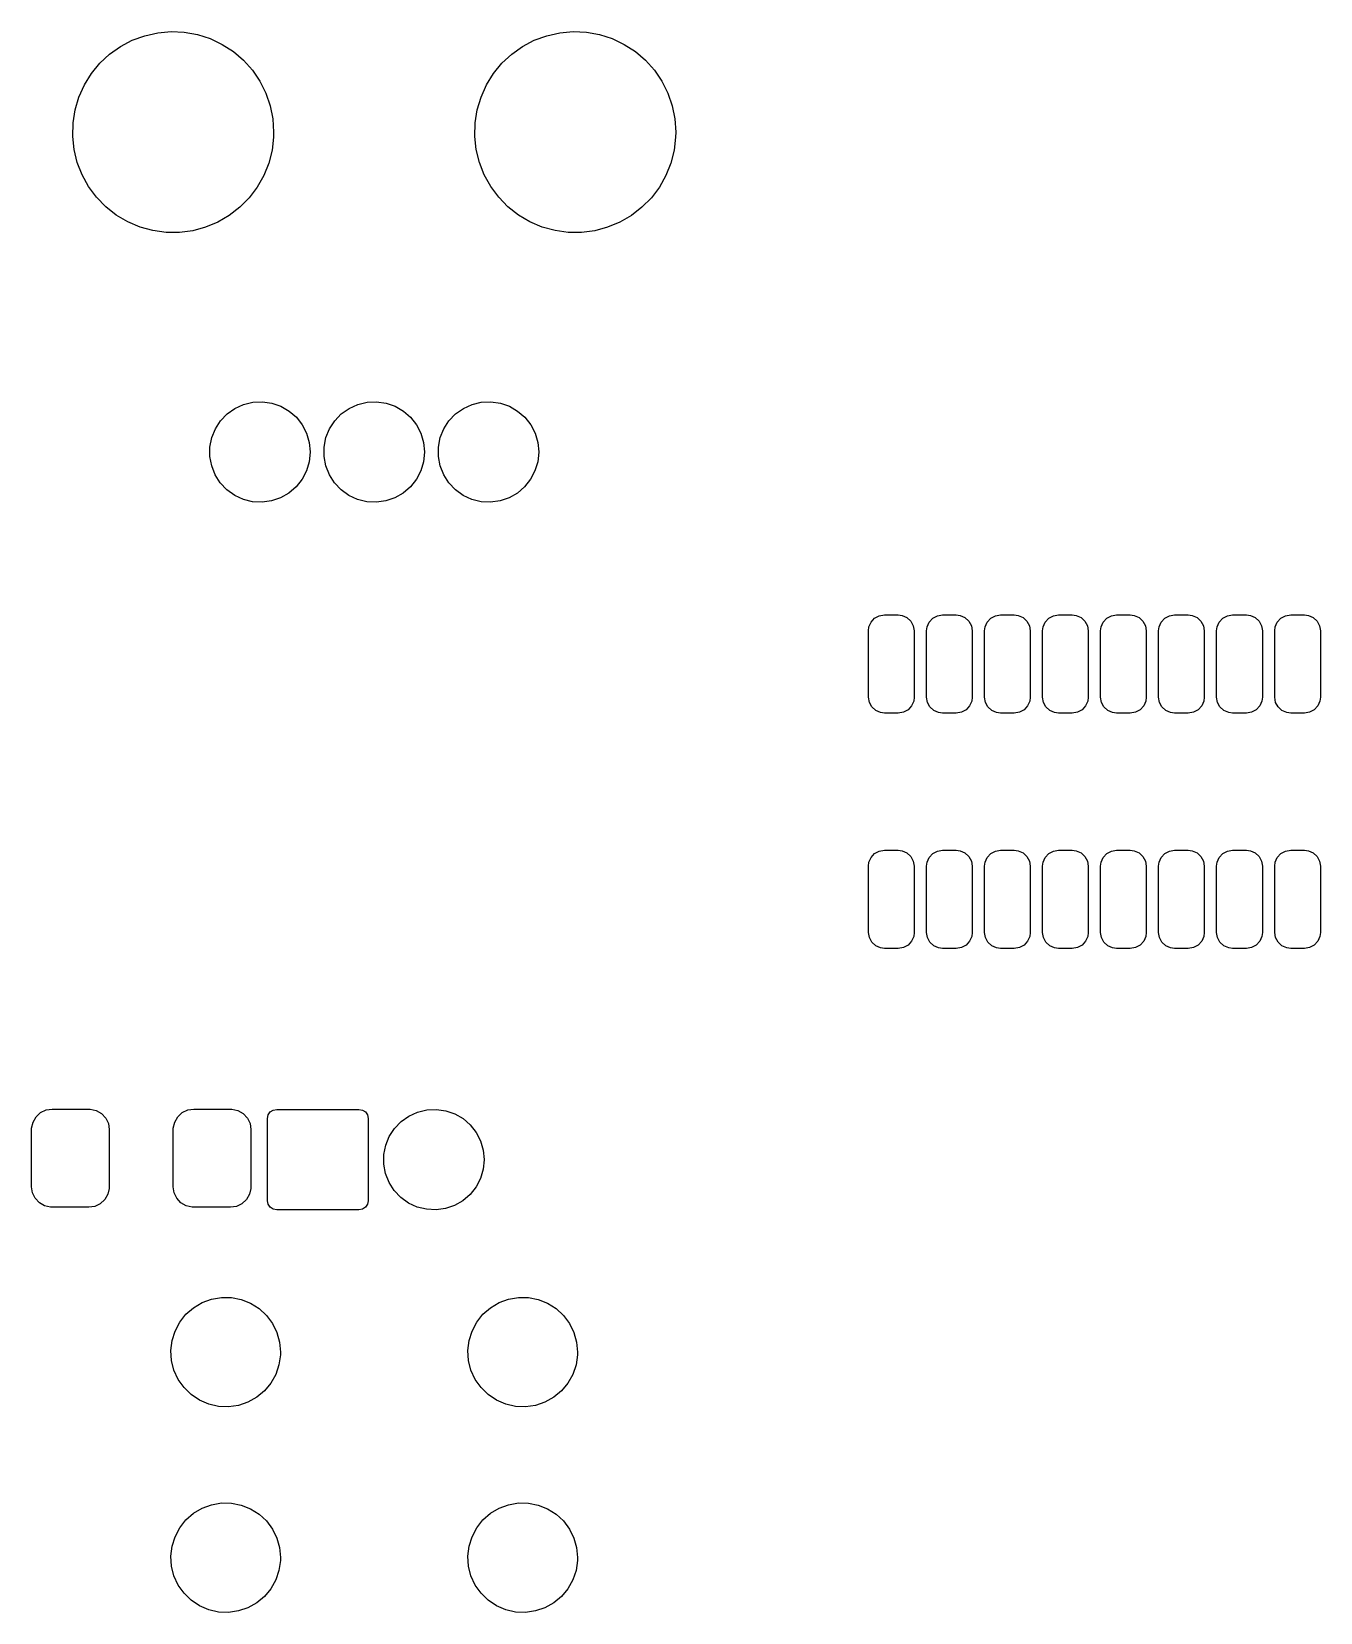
# Model space of a CAD drawing. Extents: x 10 to 584, y -410 to -10.
# Drawn here: x 218.51 to 246.72, y -262.32 to -227.72 of the extents above; entities that cross this region are included whole.
import ezdxf

# ---------------------------------------------------------------- set-up
doc = ezdxf.new("R2010")
doc.units = 0
doc.layers.add('BLACK', color=7, linetype='CONTINUOUS')

msp = doc.modelspace()

# ---------------------------------------------------------------- linework, layer by layer
at = {"layer": 'BLACK', "linetype": 'CONTINUOUS'}
for p, q in [((220.454, -228.049), (220.712, -227.913)), ((220.712, -227.913), (220.986, -227.812)), ((220.986, -227.812), (221.271, -227.749)), ((221.271, -227.749), (221.561, -227.723)), ((221.561, -227.723), (221.852, -227.737)), ((221.852, -227.737), (222.139, -227.788)), ((222.139, -227.788), (222.417, -227.877)), ((222.417, -227.877), (222.68, -228.002)), ((229.254, -228.049), (229.512, -227.913)), ((229.512, -227.913), (229.786, -227.812)), ((229.786, -227.812), (230.071, -227.749)), ((230.071, -227.749), (230.361, -227.723)), ((230.361, -227.723), (230.652, -227.737)), ((230.652, -227.737), (230.939, -227.788)), ((230.939, -227.788), (231.217, -227.877)), ((231.217, -227.877), (231.48, -228.002)), ((220.003, -228.417), (220.217, -228.218)), ((220.217, -228.218), (220.454, -228.049)), ((222.68, -228.002), (222.925, -228.161)), ((222.925, -228.161), (223.146, -228.351)), ((228.803, -228.417), (229.017, -228.218)), ((229.017, -228.218), (229.254, -228.049)), ((231.48, -228.002), (231.725, -228.161)), ((231.725, -228.161), (231.946, -228.351)), ((219.665, -228.89), (219.818, -228.642)), ((219.818, -228.642), (220.003, -228.417)), ((223.146, -228.351), (223.341, -228.568)), ((223.341, -228.568), (223.505, -228.81)), ((228.465, -228.89), (228.618, -228.642)), ((228.618, -228.642), (228.803, -228.417)), ((231.946, -228.351), (232.141, -228.568)), ((232.141, -228.568), (232.305, -228.81)), ((219.545, -229.156), (219.665, -228.89)), ((223.505, -228.81), (223.635, -229.07)), ((228.345, -229.156), (228.465, -228.89)), ((232.305, -228.81), (232.435, -229.07)), ((219.462, -229.435), (219.545, -229.156)), ((223.635, -229.07), (223.73, -229.346)), ((223.73, -229.346), (223.788, -229.632)), ((228.262, -229.435), (228.345, -229.156)), ((232.435, -229.07), (232.53, -229.346)), ((232.53, -229.346), (232.588, -229.632)), ((219.409, -230.015), (219.416, -229.723)), ((219.416, -229.723), (219.462, -229.435)), ((223.788, -229.632), (223.807, -229.923)), ((228.209, -230.015), (228.216, -229.723)), ((228.216, -229.723), (228.262, -229.435)), ((232.588, -229.632), (232.607, -229.923)), ((219.441, -230.305), (219.409, -230.015)), ((223.805, -230.03), (223.771, -230.32)), ((223.807, -229.923), (223.805, -230.03)), ((228.241, -230.305), (228.209, -230.015)), ((232.605, -230.03), (232.571, -230.32)), ((232.607, -229.923), (232.605, -230.03)), ((219.51, -230.588), (219.441, -230.305)), ((223.771, -230.32), (223.7, -230.603)), ((228.31, -230.588), (228.241, -230.305)), ((232.571, -230.32), (232.5, -230.603)), ((219.617, -230.86), (219.51, -230.588)), ((223.7, -230.603), (223.591, -230.873)), ((228.417, -230.86), (228.31, -230.588)), ((232.5, -230.603), (232.391, -230.873)), ((219.758, -231.115), (219.617, -230.86)), ((223.591, -230.873), (223.448, -231.127)), ((228.558, -231.115), (228.417, -230.86)), ((232.391, -230.873), (232.248, -231.127)), ((219.932, -231.349), (219.758, -231.115)), ((220.135, -231.558), (219.932, -231.349)), ((223.273, -231.36), (223.068, -231.568)), ((223.448, -231.127), (223.273, -231.36)), ((228.732, -231.349), (228.558, -231.115)), ((228.935, -231.558), (228.732, -231.349)), ((232.073, -231.36), (231.868, -231.568)), ((232.248, -231.127), (232.073, -231.36)), ((220.364, -231.738), (220.135, -231.558)), ((220.615, -231.886), (220.364, -231.738)), ((222.837, -231.747), (222.585, -231.893)), ((223.068, -231.568), (222.837, -231.747)), ((229.164, -231.738), (228.935, -231.558)), ((229.415, -231.886), (229.164, -231.738)), ((231.637, -231.747), (231.385, -231.893)), ((231.868, -231.568), (231.637, -231.747)), ((220.884, -232), (220.615, -231.886)), ((221.165, -232.078), (220.884, -232)), ((221.454, -232.117), (221.165, -232.078)), ((221.745, -232.118), (221.454, -232.117)), ((222.035, -232.081), (221.745, -232.118)), ((222.316, -232.005), (222.035, -232.081)), ((222.585, -231.893), (222.316, -232.005)), ((229.684, -232), (229.415, -231.886)), ((229.965, -232.078), (229.684, -232)), ((230.254, -232.117), (229.965, -232.078)), ((230.545, -232.118), (230.254, -232.117)), ((230.835, -232.081), (230.545, -232.118)), ((231.116, -232.005), (230.835, -232.081)), ((231.385, -231.893), (231.116, -232.005)), ((222.959, -235.969), (223.149, -235.883)), ((223.149, -235.883), (223.352, -235.834)), ((223.352, -235.834), (223.561, -235.824)), ((223.561, -235.824), (223.768, -235.854)), ((223.768, -235.854), (223.965, -235.923)), ((223.965, -235.923), (224.146, -236.027)), ((225.459, -235.969), (225.649, -235.883)), ((225.649, -235.883), (225.852, -235.834)), ((225.852, -235.834), (226.061, -235.824)), ((226.061, -235.824), (226.268, -235.854)), ((226.268, -235.854), (226.465, -235.923)), ((226.465, -235.923), (226.646, -236.027)), ((227.959, -235.969), (228.149, -235.883)), ((228.149, -235.883), (228.352, -235.834)), ((228.352, -235.834), (228.561, -235.824)), ((228.561, -235.824), (228.768, -235.854)), ((228.768, -235.854), (228.965, -235.923)), ((228.965, -235.923), (229.146, -236.027)), ((222.531, -236.417), (222.644, -236.241)), ((222.644, -236.241), (222.788, -236.09)), ((222.788, -236.09), (222.959, -235.969)), ((224.146, -236.027), (224.304, -236.164)), ((224.304, -236.164), (224.433, -236.329)), ((225.031, -236.417), (225.144, -236.241)), ((225.144, -236.241), (225.288, -236.09)), ((225.288, -236.09), (225.459, -235.969)), ((226.646, -236.027), (226.804, -236.164)), ((226.804, -236.164), (226.933, -236.329)), ((227.531, -236.417), (227.644, -236.241)), ((227.644, -236.241), (227.788, -236.09)), ((227.788, -236.09), (227.959, -235.969)), ((229.146, -236.027), (229.304, -236.164)), ((229.304, -236.164), (229.433, -236.329)), ((222.412, -236.815), (222.452, -236.61)), ((222.452, -236.61), (222.531, -236.417)), ((224.433, -236.329), (224.529, -236.514)), ((224.529, -236.514), (224.587, -236.715)), ((224.912, -236.815), (224.952, -236.61)), ((224.952, -236.61), (225.031, -236.417)), ((226.933, -236.329), (227.029, -236.514)), ((227.029, -236.514), (227.087, -236.715)), ((227.412, -236.815), (227.452, -236.61)), ((227.452, -236.61), (227.531, -236.417)), ((229.433, -236.329), (229.529, -236.514)), ((229.529, -236.514), (229.587, -236.715)), ((222.412, -237.024), (222.412, -236.815)), ((224.607, -236.929), (224.586, -237.136)), ((224.587, -236.715), (224.607, -236.923)), ((224.607, -236.923), (224.607, -236.929)), ((224.912, -237.024), (224.912, -236.815)), ((227.107, -236.929), (227.086, -237.136)), ((227.087, -236.715), (227.107, -236.923)), ((227.107, -236.923), (227.107, -236.929)), ((227.412, -237.024), (227.412, -236.815)), ((229.607, -236.929), (229.586, -237.136)), ((229.587, -236.715), (229.607, -236.923)), ((229.607, -236.923), (229.607, -236.929)), ((222.451, -237.23), (222.412, -237.024)), ((222.528, -237.424), (222.451, -237.23)), ((224.526, -237.337), (224.43, -237.522)), ((224.586, -237.136), (224.526, -237.337)), ((224.951, -237.23), (224.912, -237.024)), ((225.028, -237.424), (224.951, -237.23)), ((227.026, -237.337), (226.93, -237.522)), ((227.086, -237.136), (227.026, -237.337)), ((227.451, -237.23), (227.412, -237.024)), ((227.528, -237.424), (227.451, -237.23)), ((229.526, -237.337), (229.43, -237.522)), ((229.586, -237.136), (229.526, -237.337)), ((222.64, -237.6), (222.528, -237.424)), ((222.784, -237.752), (222.64, -237.6)), ((224.3, -237.686), (224.141, -237.822)), ((224.43, -237.522), (224.3, -237.686)), ((225.14, -237.6), (225.028, -237.424)), ((225.284, -237.752), (225.14, -237.6)), ((226.8, -237.686), (226.641, -237.822)), ((226.93, -237.522), (226.8, -237.686)), ((227.64, -237.6), (227.528, -237.424)), ((227.784, -237.752), (227.64, -237.6)), ((229.3, -237.686), (229.141, -237.822)), ((229.43, -237.522), (229.3, -237.686)), ((222.954, -237.874), (222.784, -237.752)), ((223.144, -237.961), (222.954, -237.874)), ((223.347, -238.011), (223.144, -237.961)), ((223.555, -238.022), (223.347, -238.011)), ((223.762, -237.993), (223.555, -238.022)), ((223.96, -237.925), (223.762, -237.993)), ((224.141, -237.822), (223.96, -237.925)), ((225.454, -237.874), (225.284, -237.752)), ((225.644, -237.961), (225.454, -237.874)), ((225.847, -238.011), (225.644, -237.961)), ((226.055, -238.022), (225.847, -238.011)), ((226.262, -237.993), (226.055, -238.022)), ((226.46, -237.925), (226.262, -237.993)), ((226.641, -237.822), (226.46, -237.925)), ((227.954, -237.874), (227.784, -237.752)), ((228.144, -237.961), (227.954, -237.874)), ((228.347, -238.011), (228.144, -237.961)), ((228.555, -238.022), (228.347, -238.011)), ((228.762, -237.993), (228.555, -238.022)), ((228.96, -237.925), (228.762, -237.993)), ((229.141, -237.822), (228.96, -237.925)), ((236.825, -240.84), (236.836, -240.753)), ((236.836, -240.753), (236.882, -240.648)), ((236.882, -240.648), (236.96, -240.563)), ((236.96, -240.563), (237.062, -240.509)), ((237.062, -240.509), (237.175, -240.49)), ((237.175, -240.49), (237.475, -240.49)), ((237.475, -240.49), (237.562, -240.501)), ((237.562, -240.501), (237.667, -240.547)), ((237.667, -240.547), (237.752, -240.625)), ((237.752, -240.625), (237.806, -240.727)), ((237.806, -240.727), (237.825, -240.84)), ((238.095, -240.84), (238.106, -240.753)), ((238.106, -240.753), (238.152, -240.648)), ((238.152, -240.648), (238.23, -240.563)), ((238.23, -240.563), (238.332, -240.509)), ((238.332, -240.509), (238.445, -240.49)), ((238.445, -240.49), (238.745, -240.49)), ((238.745, -240.49), (238.832, -240.501)), ((238.832, -240.501), (238.937, -240.547)), ((238.937, -240.547), (239.022, -240.625)), ((239.022, -240.625), (239.076, -240.727)), ((239.076, -240.727), (239.095, -240.84)), ((239.365, -240.84), (239.376, -240.753)), ((239.376, -240.753), (239.422, -240.648)), ((239.422, -240.648), (239.5, -240.563)), ((239.5, -240.563), (239.602, -240.509)), ((239.602, -240.509), (239.715, -240.49)), ((239.715, -240.49), (240.015, -240.49)), ((240.015, -240.49), (240.102, -240.501)), ((240.102, -240.501), (240.207, -240.547)), ((240.207, -240.547), (240.292, -240.625)), ((240.292, -240.625), (240.346, -240.727)), ((240.346, -240.727), (240.365, -240.84)), ((240.635, -240.84), (240.646, -240.753)), ((240.646, -240.753), (240.692, -240.648)), ((240.692, -240.648), (240.77, -240.563)), ((240.77, -240.563), (240.872, -240.509)), ((240.872, -240.509), (240.985, -240.49)), ((240.985, -240.49), (241.285, -240.49)), ((241.285, -240.49), (241.372, -240.501)), ((241.372, -240.501), (241.477, -240.547)), ((241.477, -240.547), (241.562, -240.625)), ((241.562, -240.625), (241.616, -240.727)), ((241.616, -240.727), (241.635, -240.84)), ((241.905, -240.84), (241.916, -240.753)), ((241.916, -240.753), (241.962, -240.648)), ((241.962, -240.648), (242.04, -240.563)), ((242.04, -240.563), (242.142, -240.509)), ((242.142, -240.509), (242.255, -240.49)), ((242.255, -240.49), (242.555, -240.49)), ((242.555, -240.49), (242.642, -240.501)), ((242.642, -240.501), (242.747, -240.547)), ((242.747, -240.547), (242.832, -240.625)), ((242.832, -240.625), (242.886, -240.727)), ((242.886, -240.727), (242.905, -240.84)), ((243.175, -240.84), (243.186, -240.753)), ((243.186, -240.753), (243.232, -240.648)), ((243.232, -240.648), (243.31, -240.563)), ((243.31, -240.563), (243.412, -240.509)), ((243.412, -240.509), (243.525, -240.49)), ((243.525, -240.49), (243.825, -240.49)), ((243.825, -240.49), (243.912, -240.501)), ((243.912, -240.501), (244.017, -240.547)), ((244.017, -240.547), (244.102, -240.625)), ((244.102, -240.625), (244.156, -240.727)), ((244.156, -240.727), (244.175, -240.84)), ((244.445, -240.84), (244.456, -240.753)), ((244.456, -240.753), (244.502, -240.648)), ((244.502, -240.648), (244.58, -240.563)), ((244.58, -240.563), (244.682, -240.509)), ((244.682, -240.509), (244.795, -240.49)), ((244.795, -240.49), (245.095, -240.49)), ((245.095, -240.49), (245.182, -240.501)), ((245.182, -240.501), (245.287, -240.547)), ((245.287, -240.547), (245.372, -240.625)), ((245.372, -240.625), (245.426, -240.727)), ((245.426, -240.727), (245.445, -240.84)), ((245.715, -240.84), (245.726, -240.753)), ((245.726, -240.753), (245.772, -240.648)), ((245.772, -240.648), (245.85, -240.563)), ((245.85, -240.563), (245.952, -240.509)), ((245.952, -240.509), (246.065, -240.49)), ((246.065, -240.49), (246.365, -240.49)), ((246.365, -240.49), (246.452, -240.501)), ((246.452, -240.501), (246.557, -240.547)), ((246.557, -240.547), (246.642, -240.625)), ((246.642, -240.625), (246.696, -240.727)), ((246.696, -240.727), (246.715, -240.84)), ((236.825, -242.29), (236.825, -240.84)), ((237.825, -240.84), (237.825, -242.29)), ((238.095, -242.29), (238.095, -240.84)), ((239.095, -240.84), (239.095, -242.29)), ((239.365, -242.29), (239.365, -240.84)), ((240.365, -240.84), (240.365, -242.29)), ((240.635, -242.29), (240.635, -240.84)), ((241.635, -240.84), (241.635, -242.29)), ((241.905, -242.29), (241.905, -240.84)), ((242.905, -240.84), (242.905, -242.29)), ((243.175, -242.29), (243.175, -240.84)), ((244.175, -240.84), (244.175, -242.29)), ((244.445, -242.29), (244.445, -240.84)), ((245.445, -240.84), (245.445, -242.29)), ((245.715, -242.29), (245.715, -240.84)), ((246.715, -240.84), (246.715, -242.29)), ((236.844, -242.403), (236.825, -242.29)), ((236.898, -242.505), (236.844, -242.403)), ((236.983, -242.583), (236.898, -242.505)), ((237.768, -242.482), (237.69, -242.567)), ((237.814, -242.377), (237.768, -242.482)), ((237.825, -242.29), (237.814, -242.377)), ((238.114, -242.403), (238.095, -242.29)), ((238.168, -242.505), (238.114, -242.403)), ((238.253, -242.583), (238.168, -242.505)), ((239.038, -242.482), (238.96, -242.567)), ((239.084, -242.377), (239.038, -242.482)), ((239.095, -242.29), (239.084, -242.377)), ((239.384, -242.403), (239.365, -242.29)), ((239.438, -242.505), (239.384, -242.403)), ((239.523, -242.583), (239.438, -242.505)), ((240.308, -242.482), (240.23, -242.567)), ((240.354, -242.377), (240.308, -242.482)), ((240.365, -242.29), (240.354, -242.377)), ((240.654, -242.403), (240.635, -242.29)), ((240.708, -242.505), (240.654, -242.403)), ((240.793, -242.583), (240.708, -242.505)), ((241.578, -242.482), (241.5, -242.567)), ((241.624, -242.377), (241.578, -242.482)), ((241.635, -242.29), (241.624, -242.377)), ((241.924, -242.403), (241.905, -242.29)), ((241.978, -242.505), (241.924, -242.403)), ((242.063, -242.583), (241.978, -242.505)), ((242.848, -242.482), (242.77, -242.567)), ((242.894, -242.377), (242.848, -242.482)), ((242.905, -242.29), (242.894, -242.377)), ((243.194, -242.403), (243.175, -242.29)), ((243.248, -242.505), (243.194, -242.403)), ((243.333, -242.583), (243.248, -242.505)), ((244.118, -242.482), (244.04, -242.567)), ((244.164, -242.377), (244.118, -242.482)), ((244.175, -242.29), (244.164, -242.377)), ((244.464, -242.403), (244.445, -242.29)), ((244.518, -242.505), (244.464, -242.403)), ((244.603, -242.583), (244.518, -242.505)), ((245.388, -242.482), (245.31, -242.567)), ((245.434, -242.377), (245.388, -242.482)), ((245.445, -242.29), (245.434, -242.377)), ((245.734, -242.403), (245.715, -242.29)), ((245.788, -242.505), (245.734, -242.403)), ((245.873, -242.583), (245.788, -242.505)), ((246.658, -242.482), (246.58, -242.567)), ((246.704, -242.377), (246.658, -242.482)), ((246.715, -242.29), (246.704, -242.377)), ((237.088, -242.629), (236.983, -242.583)), ((237.175, -242.64), (237.088, -242.629)), ((237.475, -242.64), (237.175, -242.64)), ((237.588, -242.621), (237.475, -242.64)), ((237.69, -242.567), (237.588, -242.621)), ((238.358, -242.629), (238.253, -242.583)), ((238.445, -242.64), (238.358, -242.629)), ((238.745, -242.64), (238.445, -242.64)), ((238.858, -242.621), (238.745, -242.64)), ((238.96, -242.567), (238.858, -242.621)), ((239.628, -242.629), (239.523, -242.583)), ((239.715, -242.64), (239.628, -242.629)), ((240.015, -242.64), (239.715, -242.64)), ((240.128, -242.621), (240.015, -242.64)), ((240.23, -242.567), (240.128, -242.621)), ((240.898, -242.629), (240.793, -242.583)), ((240.985, -242.64), (240.898, -242.629)), ((241.285, -242.64), (240.985, -242.64)), ((241.398, -242.621), (241.285, -242.64)), ((241.5, -242.567), (241.398, -242.621)), ((242.168, -242.629), (242.063, -242.583)), ((242.255, -242.64), (242.168, -242.629)), ((242.555, -242.64), (242.255, -242.64)), ((242.668, -242.621), (242.555, -242.64)), ((242.77, -242.567), (242.668, -242.621)), ((243.438, -242.629), (243.333, -242.583)), ((243.525, -242.64), (243.438, -242.629)), ((243.825, -242.64), (243.525, -242.64)), ((243.938, -242.621), (243.825, -242.64)), ((244.04, -242.567), (243.938, -242.621)), ((244.708, -242.629), (244.603, -242.583)), ((244.795, -242.64), (244.708, -242.629)), ((245.095, -242.64), (244.795, -242.64)), ((245.208, -242.621), (245.095, -242.64)), ((245.31, -242.567), (245.208, -242.621)), ((245.978, -242.629), (245.873, -242.583)), ((246.065, -242.64), (245.978, -242.629)), ((246.365, -242.64), (246.065, -242.64)), ((246.478, -242.621), (246.365, -242.64)), ((246.58, -242.567), (246.478, -242.621)), ((237.062, -245.659), (237.175, -245.64)), ((237.175, -245.64), (237.475, -245.64)), ((237.475, -245.64), (237.562, -245.651)), ((238.332, -245.659), (238.445, -245.64)), ((238.445, -245.64), (238.745, -245.64)), ((238.745, -245.64), (238.832, -245.651)), ((239.602, -245.659), (239.715, -245.64)), ((239.715, -245.64), (240.015, -245.64)), ((240.015, -245.64), (240.102, -245.651)), ((240.872, -245.659), (240.985, -245.64)), ((240.985, -245.64), (241.285, -245.64)), ((241.285, -245.64), (241.372, -245.651)), ((242.142, -245.659), (242.255, -245.64)), ((242.255, -245.64), (242.555, -245.64)), ((242.555, -245.64), (242.642, -245.651)), ((243.412, -245.659), (243.525, -245.64)), ((243.525, -245.64), (243.825, -245.64)), ((243.825, -245.64), (243.912, -245.651)), ((244.682, -245.659), (244.795, -245.64)), ((244.795, -245.64), (245.095, -245.64)), ((245.095, -245.64), (245.182, -245.651)), ((245.952, -245.659), (246.065, -245.64)), ((246.065, -245.64), (246.365, -245.64)), ((246.365, -245.64), (246.452, -245.651)), ((236.825, -245.99), (236.836, -245.903)), ((236.825, -247.44), (236.825, -245.99)), ((236.836, -245.903), (236.882, -245.798)), ((236.882, -245.798), (236.96, -245.713)), ((236.96, -245.713), (237.062, -245.659)), ((237.562, -245.651), (237.667, -245.697)), ((237.667, -245.697), (237.752, -245.775)), ((237.752, -245.775), (237.806, -245.877)), ((237.806, -245.877), (237.825, -245.99)), ((237.825, -245.99), (237.825, -247.44)), ((238.095, -245.99), (238.106, -245.903)), ((238.095, -247.44), (238.095, -245.99)), ((238.106, -245.903), (238.152, -245.798)), ((238.152, -245.798), (238.23, -245.713)), ((238.23, -245.713), (238.332, -245.659)), ((238.832, -245.651), (238.937, -245.697)), ((238.937, -245.697), (239.022, -245.775)), ((239.022, -245.775), (239.076, -245.877)), ((239.076, -245.877), (239.095, -245.99)), ((239.095, -245.99), (239.095, -247.44)), ((239.365, -245.99), (239.376, -245.903)), ((239.365, -247.44), (239.365, -245.99)), ((239.376, -245.903), (239.422, -245.798)), ((239.422, -245.798), (239.5, -245.713)), ((239.5, -245.713), (239.602, -245.659)), ((240.102, -245.651), (240.207, -245.697)), ((240.207, -245.697), (240.292, -245.775)), ((240.292, -245.775), (240.346, -245.877)), ((240.346, -245.877), (240.365, -245.99)), ((240.365, -245.99), (240.365, -247.44)), ((240.635, -245.99), (240.646, -245.903)), ((240.635, -247.44), (240.635, -245.99)), ((240.646, -245.903), (240.692, -245.798)), ((240.692, -245.798), (240.77, -245.713)), ((240.77, -245.713), (240.872, -245.659)), ((241.372, -245.651), (241.477, -245.697)), ((241.477, -245.697), (241.562, -245.775)), ((241.562, -245.775), (241.616, -245.877)), ((241.616, -245.877), (241.635, -245.99)), ((241.635, -245.99), (241.635, -247.44)), ((241.905, -245.99), (241.916, -245.903)), ((241.905, -247.44), (241.905, -245.99)), ((241.916, -245.903), (241.962, -245.798)), ((241.962, -245.798), (242.04, -245.713)), ((242.04, -245.713), (242.142, -245.659)), ((242.642, -245.651), (242.747, -245.697)), ((242.747, -245.697), (242.832, -245.775)), ((242.832, -245.775), (242.886, -245.877)), ((242.886, -245.877), (242.905, -245.99)), ((242.905, -245.99), (242.905, -247.44)), ((243.175, -245.99), (243.186, -245.903)), ((243.175, -247.44), (243.175, -245.99)), ((243.186, -245.903), (243.232, -245.798)), ((243.232, -245.798), (243.31, -245.713)), ((243.31, -245.713), (243.412, -245.659)), ((243.912, -245.651), (244.017, -245.697)), ((244.017, -245.697), (244.102, -245.775)), ((244.102, -245.775), (244.156, -245.877)), ((244.156, -245.877), (244.175, -245.99)), ((244.175, -245.99), (244.175, -247.44)), ((244.445, -245.99), (244.456, -245.903)), ((244.445, -247.44), (244.445, -245.99)), ((244.456, -245.903), (244.502, -245.798)), ((244.502, -245.798), (244.58, -245.713)), ((244.58, -245.713), (244.682, -245.659)), ((245.182, -245.651), (245.287, -245.697)), ((245.287, -245.697), (245.372, -245.775)), ((245.372, -245.775), (245.426, -245.877)), ((245.426, -245.877), (245.445, -245.99)), ((245.445, -245.99), (245.445, -247.44)), ((245.715, -245.99), (245.726, -245.903)), ((245.715, -247.44), (245.715, -245.99)), ((245.726, -245.903), (245.772, -245.798)), ((245.772, -245.798), (245.85, -245.713)), ((245.85, -245.713), (245.952, -245.659)), ((246.452, -245.651), (246.557, -245.697)), ((246.557, -245.697), (246.642, -245.775)), ((246.642, -245.775), (246.696, -245.877)), ((246.696, -245.877), (246.715, -245.99)), ((246.715, -245.99), (246.715, -247.44)), ((236.844, -247.553), (236.825, -247.44)), ((236.898, -247.655), (236.844, -247.553)), ((236.983, -247.733), (236.898, -247.655)), ((237.69, -247.717), (237.588, -247.771)), ((237.768, -247.632), (237.69, -247.717)), ((237.814, -247.527), (237.768, -247.632)), ((237.825, -247.44), (237.814, -247.527)), ((238.114, -247.553), (238.095, -247.44)), ((238.168, -247.655), (238.114, -247.553)), ((238.253, -247.733), (238.168, -247.655)), ((238.96, -247.717), (238.858, -247.771)), ((239.038, -247.632), (238.96, -247.717)), ((239.084, -247.527), (239.038, -247.632)), ((239.095, -247.44), (239.084, -247.527)), ((239.384, -247.553), (239.365, -247.44)), ((239.438, -247.655), (239.384, -247.553)), ((239.523, -247.733), (239.438, -247.655)), ((240.23, -247.717), (240.128, -247.771)), ((240.308, -247.632), (240.23, -247.717)), ((240.354, -247.527), (240.308, -247.632)), ((240.365, -247.44), (240.354, -247.527)), ((240.654, -247.553), (240.635, -247.44)), ((240.708, -247.655), (240.654, -247.553)), ((240.793, -247.733), (240.708, -247.655)), ((241.5, -247.717), (241.398, -247.771)), ((241.578, -247.632), (241.5, -247.717)), ((241.624, -247.527), (241.578, -247.632)), ((241.635, -247.44), (241.624, -247.527)), ((241.924, -247.553), (241.905, -247.44)), ((241.978, -247.655), (241.924, -247.553)), ((242.063, -247.733), (241.978, -247.655)), ((242.77, -247.717), (242.668, -247.771)), ((242.848, -247.632), (242.77, -247.717)), ((242.894, -247.527), (242.848, -247.632)), ((242.905, -247.44), (242.894, -247.527)), ((243.194, -247.553), (243.175, -247.44)), ((243.248, -247.655), (243.194, -247.553)), ((243.333, -247.733), (243.248, -247.655)), ((244.04, -247.717), (243.938, -247.771)), ((244.118, -247.632), (244.04, -247.717)), ((244.164, -247.527), (244.118, -247.632)), ((244.175, -247.44), (244.164, -247.527)), ((244.464, -247.553), (244.445, -247.44)), ((244.518, -247.655), (244.464, -247.553)), ((244.603, -247.733), (244.518, -247.655)), ((245.31, -247.717), (245.208, -247.771)), ((245.388, -247.632), (245.31, -247.717)), ((245.434, -247.527), (245.388, -247.632)), ((245.445, -247.44), (245.434, -247.527)), ((245.734, -247.553), (245.715, -247.44)), ((245.788, -247.655), (245.734, -247.553)), ((245.873, -247.733), (245.788, -247.655)), ((246.58, -247.717), (246.478, -247.771)), ((246.658, -247.632), (246.58, -247.717)), ((246.704, -247.527), (246.658, -247.632)), ((246.715, -247.44), (246.704, -247.527)), ((237.088, -247.779), (236.983, -247.733)), ((237.175, -247.79), (237.088, -247.779)), ((237.475, -247.79), (237.175, -247.79)), ((237.588, -247.771), (237.475, -247.79)), ((238.358, -247.779), (238.253, -247.733)), ((238.445, -247.79), (238.358, -247.779)), ((238.745, -247.79), (238.445, -247.79)), ((238.858, -247.771), (238.745, -247.79)), ((239.628, -247.779), (239.523, -247.733)), ((239.715, -247.79), (239.628, -247.779)), ((240.015, -247.79), (239.715, -247.79)), ((240.128, -247.771), (240.015, -247.79)), ((240.898, -247.779), (240.793, -247.733)), ((240.985, -247.79), (240.898, -247.779)), ((241.285, -247.79), (240.985, -247.79)), ((241.398, -247.771), (241.285, -247.79)), ((242.168, -247.779), (242.063, -247.733)), ((242.255, -247.79), (242.168, -247.779)), ((242.555, -247.79), (242.255, -247.79)), ((242.668, -247.771), (242.555, -247.79)), ((243.438, -247.779), (243.333, -247.733)), ((243.525, -247.79), (243.438, -247.779)), ((243.825, -247.79), (243.525, -247.79)), ((243.938, -247.771), (243.825, -247.79)), ((244.708, -247.779), (244.603, -247.733)), ((244.795, -247.79), (244.708, -247.779)), ((245.095, -247.79), (244.795, -247.79)), ((245.208, -247.771), (245.095, -247.79)), ((245.978, -247.779), (245.873, -247.733)), ((246.065, -247.79), (245.978, -247.779)), ((246.365, -247.79), (246.065, -247.79)), ((246.478, -247.771), (246.365, -247.79)), ((218.542, -251.589), (218.609, -251.474)), ((218.609, -251.474), (218.707, -251.383)), ((218.707, -251.383), (218.828, -251.325)), ((218.828, -251.325), (218.96, -251.305)), ((218.96, -251.305), (219.76, -251.305)), ((219.76, -251.305), (219.795, -251.306)), ((219.795, -251.306), (219.926, -251.337)), ((219.926, -251.337), (220.041, -251.404)), ((220.041, -251.404), (220.132, -251.502)), ((220.132, -251.502), (220.19, -251.623)), ((221.642, -251.589), (221.709, -251.474)), ((221.709, -251.474), (221.807, -251.383)), ((221.807, -251.383), (221.928, -251.325)), ((221.928, -251.325), (222.06, -251.305)), ((222.06, -251.305), (222.86, -251.305)), ((222.86, -251.305), (222.895, -251.306)), ((222.895, -251.306), (223.026, -251.337)), ((223.026, -251.337), (223.141, -251.404)), ((223.141, -251.404), (223.232, -251.502)), ((223.232, -251.502), (223.29, -251.623)), ((223.674, -251.511), (223.689, -251.434)), ((223.674, -253.311), (223.674, -251.511)), ((223.689, -251.434), (223.733, -251.369)), ((223.733, -251.369), (223.798, -251.326)), ((223.798, -251.326), (223.874, -251.311)), ((223.874, -251.311), (225.674, -251.311)), ((225.674, -251.311), (225.751, -251.326)), ((225.751, -251.326), (225.816, -251.369)), ((225.816, -251.369), (225.859, -251.434)), ((225.859, -251.434), (225.874, -251.511)), ((225.874, -251.511), (225.874, -253.311)), ((226.595, -251.578), (226.766, -251.457)), ((226.766, -251.457), (226.956, -251.371)), ((226.956, -251.371), (227.159, -251.322)), ((227.159, -251.322), (227.368, -251.312)), ((227.368, -251.312), (227.575, -251.342)), ((227.575, -251.342), (227.772, -251.411)), ((227.772, -251.411), (227.953, -251.515)), ((227.953, -251.515), (228.111, -251.652)), ((218.51, -251.755), (218.511, -251.72)), ((218.51, -253.005), (218.51, -251.755)), ((218.511, -251.72), (218.542, -251.589)), ((220.19, -251.623), (220.21, -251.755)), ((220.21, -251.755), (220.21, -253.005)), ((221.61, -251.755), (221.611, -251.72)), ((221.61, -253.005), (221.61, -251.755)), ((221.611, -251.72), (221.642, -251.589)), ((223.29, -251.623), (223.31, -251.755)), ((223.31, -251.755), (223.31, -253.005)), ((226.338, -251.905), (226.451, -251.729)), ((226.451, -251.729), (226.595, -251.578)), ((228.111, -251.652), (228.24, -251.817)), ((228.24, -251.817), (228.336, -252.002)), ((226.219, -252.303), (226.259, -252.098)), ((226.259, -252.098), (226.338, -251.905)), ((228.336, -252.002), (228.394, -252.203)), ((228.394, -252.203), (228.414, -252.411)), ((226.219, -252.512), (226.219, -252.303)), ((226.258, -252.718), (226.219, -252.512)), ((228.414, -252.417), (228.393, -252.624)), ((228.414, -252.411), (228.414, -252.417)), ((226.335, -252.912), (226.258, -252.718)), ((228.333, -252.825), (228.237, -253.01)), ((228.393, -252.624), (228.333, -252.825)), ((218.53, -253.137), (218.51, -253.005)), ((218.588, -253.258), (218.53, -253.137)), ((220.178, -253.171), (220.111, -253.286)), ((220.209, -253.04), (220.178, -253.171)), ((220.21, -253.005), (220.209, -253.04)), ((221.63, -253.137), (221.61, -253.005)), ((221.688, -253.258), (221.63, -253.137)), ((223.278, -253.171), (223.211, -253.286)), ((223.309, -253.04), (223.278, -253.171)), ((223.31, -253.005), (223.309, -253.04)), ((226.447, -253.088), (226.335, -252.912)), ((226.591, -253.24), (226.447, -253.088)), ((226.761, -253.362), (226.591, -253.24)), ((228.107, -253.174), (227.948, -253.31)), ((228.237, -253.01), (228.107, -253.174)), ((218.679, -253.356), (218.588, -253.258)), ((218.794, -253.423), (218.679, -253.356)), ((218.925, -253.454), (218.794, -253.423)), ((218.96, -253.455), (218.925, -253.454)), ((219.76, -253.455), (218.96, -253.455)), ((219.892, -253.435), (219.76, -253.455)), ((220.013, -253.377), (219.892, -253.435)), ((220.111, -253.286), (220.013, -253.377)), ((221.779, -253.356), (221.688, -253.258)), ((221.894, -253.423), (221.779, -253.356)), ((222.025, -253.454), (221.894, -253.423)), ((222.06, -253.455), (222.025, -253.454)), ((222.86, -253.455), (222.06, -253.455)), ((222.992, -253.435), (222.86, -253.455)), ((223.113, -253.377), (222.992, -253.435)), ((223.211, -253.286), (223.113, -253.377)), ((223.689, -253.387), (223.674, -253.311)), ((223.733, -253.452), (223.689, -253.387)), ((223.798, -253.496), (223.733, -253.452)), ((223.874, -253.511), (223.798, -253.496)), ((225.674, -253.511), (223.874, -253.511)), ((225.751, -253.496), (225.674, -253.511)), ((225.816, -253.452), (225.751, -253.496)), ((225.859, -253.387), (225.816, -253.452)), ((225.874, -253.311), (225.859, -253.387)), ((226.951, -253.449), (226.761, -253.362)), ((227.154, -253.499), (226.951, -253.449)), ((227.362, -253.51), (227.154, -253.499)), ((227.569, -253.481), (227.362, -253.51)), ((227.767, -253.413), (227.569, -253.481)), ((227.948, -253.31), (227.767, -253.413)), ((221.887, -255.797), (222.052, -255.652)), ((222.052, -255.652), (222.241, -255.54)), ((222.241, -255.54), (222.447, -255.464)), ((222.447, -255.464), (222.663, -255.426)), ((222.663, -255.426), (222.883, -255.429)), ((222.883, -255.429), (223.098, -255.472)), ((223.098, -255.472), (223.302, -255.554)), ((223.302, -255.554), (223.488, -255.671)), ((223.488, -255.671), (223.649, -255.82)), ((228.387, -255.797), (228.552, -255.652)), ((228.552, -255.652), (228.741, -255.54)), ((228.741, -255.54), (228.947, -255.464)), ((228.947, -255.464), (229.163, -255.426)), ((229.163, -255.426), (229.383, -255.429)), ((229.383, -255.429), (229.598, -255.472)), ((229.598, -255.472), (229.802, -255.554)), ((229.802, -255.554), (229.988, -255.671)), ((229.988, -255.671), (230.149, -255.82)), ((221.649, -256.164), (221.751, -255.969)), ((221.751, -255.969), (221.887, -255.797)), ((223.649, -255.82), (223.78, -255.996)), ((223.78, -255.996), (223.877, -256.193)), ((228.149, -256.164), (228.251, -255.969)), ((228.251, -255.969), (228.387, -255.797)), ((230.149, -255.82), (230.28, -255.996)), ((230.28, -255.996), (230.377, -256.193)), ((221.583, -256.373), (221.649, -256.164)), ((223.877, -256.193), (223.937, -256.404)), ((228.083, -256.373), (228.149, -256.164)), ((230.377, -256.193), (230.437, -256.404)), ((221.558, -256.591), (221.583, -256.373)), ((221.572, -256.811), (221.558, -256.591)), ((223.956, -256.686), (223.924, -256.903)), ((223.937, -256.404), (223.957, -256.623)), ((223.957, -256.623), (223.956, -256.686)), ((228.058, -256.591), (228.083, -256.373)), ((228.072, -256.811), (228.058, -256.591)), ((230.456, -256.686), (230.424, -256.903)), ((230.437, -256.404), (230.457, -256.623)), ((230.457, -256.623), (230.456, -256.686)), ((221.626, -257.023), (221.572, -256.811)), ((221.718, -257.223), (221.626, -257.023)), ((223.924, -256.903), (223.853, -257.111)), ((228.126, -257.023), (228.072, -256.811)), ((228.218, -257.223), (228.126, -257.023)), ((230.424, -256.903), (230.353, -257.111)), ((221.845, -257.402), (221.718, -257.223)), ((222.002, -257.555), (221.845, -257.402)), ((223.746, -257.302), (223.606, -257.471)), ((223.853, -257.111), (223.746, -257.302)), ((228.345, -257.402), (228.218, -257.223)), ((228.502, -257.555), (228.345, -257.402)), ((230.246, -257.302), (230.106, -257.471)), ((230.353, -257.111), (230.246, -257.302)), ((222.185, -257.677), (222.002, -257.555)), ((222.386, -257.764), (222.185, -257.677)), ((223.245, -257.719), (223.037, -257.79)), ((223.437, -257.612), (223.245, -257.719)), ((223.606, -257.471), (223.437, -257.612)), ((228.685, -257.677), (228.502, -257.555)), ((228.886, -257.764), (228.685, -257.677)), ((229.745, -257.719), (229.537, -257.79)), ((229.937, -257.612), (229.745, -257.719)), ((230.106, -257.471), (229.937, -257.612)), ((222.601, -257.813), (222.386, -257.764)), ((222.82, -257.821), (222.601, -257.813)), ((223.037, -257.79), (222.82, -257.821)), ((229.101, -257.813), (228.886, -257.764)), ((229.32, -257.821), (229.101, -257.813)), ((229.537, -257.79), (229.32, -257.821)), ((221.887, -260.297), (222.052, -260.152)), ((222.052, -260.152), (222.241, -260.04)), ((222.241, -260.04), (222.447, -259.964)), ((222.447, -259.964), (222.663, -259.926)), ((222.663, -259.926), (222.883, -259.929)), ((222.883, -259.929), (223.098, -259.972)), ((223.098, -259.972), (223.302, -260.054)), ((223.302, -260.054), (223.488, -260.171)), ((223.488, -260.171), (223.649, -260.32)), ((228.387, -260.297), (228.552, -260.152)), ((228.552, -260.152), (228.741, -260.04)), ((228.741, -260.04), (228.947, -259.964)), ((228.947, -259.964), (229.163, -259.926)), ((229.163, -259.926), (229.383, -259.929)), ((229.383, -259.929), (229.598, -259.972)), ((229.598, -259.972), (229.802, -260.054)), ((229.802, -260.054), (229.988, -260.171)), ((229.988, -260.171), (230.149, -260.32)), ((221.649, -260.664), (221.751, -260.469)), ((221.751, -260.469), (221.887, -260.297)), ((223.649, -260.32), (223.78, -260.496)), ((223.78, -260.496), (223.877, -260.693)), ((228.149, -260.664), (228.251, -260.469)), ((228.251, -260.469), (228.387, -260.297)), ((230.149, -260.32), (230.28, -260.496)), ((230.28, -260.496), (230.377, -260.693)), ((221.583, -260.873), (221.649, -260.664)), ((223.877, -260.693), (223.937, -260.904)), ((228.083, -260.873), (228.149, -260.664)), ((230.377, -260.693), (230.437, -260.904)), ((221.558, -261.091), (221.583, -260.873)), ((221.572, -261.311), (221.558, -261.091)), ((223.956, -261.186), (223.924, -261.403)), ((223.937, -260.904), (223.957, -261.123)), ((223.957, -261.123), (223.956, -261.186)), ((228.058, -261.091), (228.083, -260.873)), ((228.072, -261.311), (228.058, -261.091)), ((230.456, -261.186), (230.424, -261.403)), ((230.437, -260.904), (230.457, -261.123)), ((230.457, -261.123), (230.456, -261.186)), ((221.626, -261.523), (221.572, -261.311)), ((221.718, -261.723), (221.626, -261.523)), ((223.924, -261.403), (223.853, -261.611)), ((228.126, -261.523), (228.072, -261.311)), ((228.218, -261.723), (228.126, -261.523)), ((230.424, -261.403), (230.353, -261.611)), ((221.845, -261.902), (221.718, -261.723)), ((222.002, -262.055), (221.845, -261.902)), ((223.746, -261.802), (223.606, -261.971)), ((223.853, -261.611), (223.746, -261.802)), ((228.345, -261.902), (228.218, -261.723)), ((228.502, -262.055), (228.345, -261.902)), ((230.246, -261.802), (230.106, -261.971)), ((230.353, -261.611), (230.246, -261.802)), ((222.185, -262.177), (222.002, -262.055)), ((222.386, -262.264), (222.185, -262.177)), ((223.245, -262.219), (223.037, -262.29)), ((223.437, -262.112), (223.245, -262.219)), ((223.606, -261.971), (223.437, -262.112)), ((228.685, -262.177), (228.502, -262.055)), ((228.886, -262.264), (228.685, -262.177)), ((229.745, -262.219), (229.537, -262.29)), ((229.937, -262.112), (229.745, -262.219)), ((230.106, -261.971), (229.937, -262.112)), ((222.601, -262.313), (222.386, -262.264)), ((222.82, -262.321), (222.601, -262.313)), ((223.037, -262.29), (222.82, -262.321)), ((229.101, -262.313), (228.886, -262.264)), ((229.32, -262.321), (229.101, -262.313)), ((229.537, -262.29), (229.32, -262.321))]:
    msp.add_line(p, q, dxfattribs=at)

doc.saveas('drawing.dxf')
